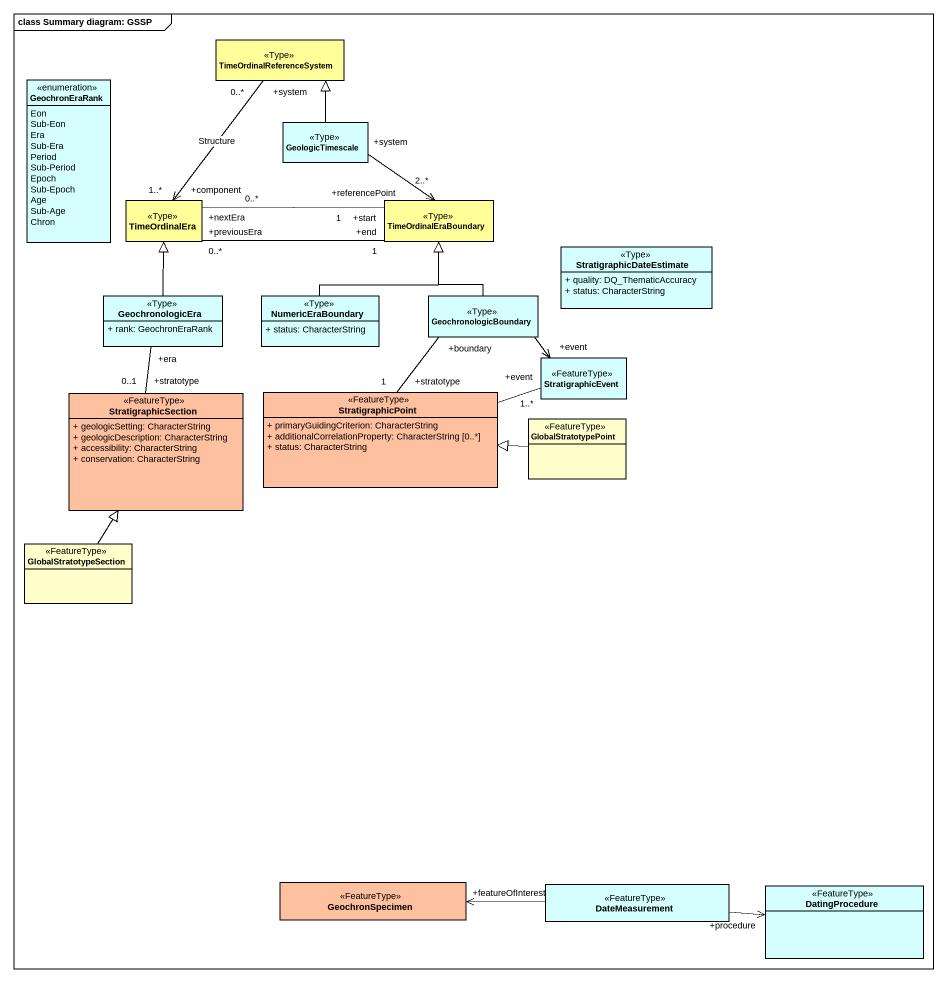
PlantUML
@startuml
mainframe class Summary diagram: GSSP
hide circle
hide empty members
skinparam classAttributeIconSize 0
class TimeOrdinalReferenceSystem <<Type>> #FFFE99
enum GeochronEraRank #D5FFFF {
  Eon
  Sub-Eon
  Era
  Sub-Era
  Period
  Sub-Period
  Epoch
  Sub-Epoch
  Age
  Sub-Age
  Chron
}
class GeologicTimescale <<Type>> #D5FFFF
class TimeOrdinalEra <<Type>> #FFFE99
class TimeOrdinalEraBoundary <<Type>> #FFFE99
class StratigraphicDateEstimate <<Type>> #D5FFFF {
  + quality: DQ_ThematicAccuracy
  + status: CharacterString
}
class GeochronologicEra <<Type>> #D5FFFF {
  + rank: GeochronEraRank
}
class NumericEraBoundary <<Type>> #D5FFFF {
  + status: CharacterString
}
class GeochronologicBoundary <<Type>> #D5FFFF
class StratigraphicEvent <<FeatureType>> #D5FFFF
class StratigraphicSection <<FeatureType>> #FFC0A0 {
  + geologicSetting: CharacterString
  + geologicDescription: CharacterString
  + accessibility: CharacterString
  + conservation: CharacterString
}
class StratigraphicPoint <<FeatureType>> #FFC0A0 {
  + primaryGuidingCriterion: CharacterString
  + additionalCorrelationProperty: CharacterString [0..*]
  + status: CharacterString
}
class GlobalStratotypePoint <<FeatureType>>
class GlobalStratotypeSection <<FeatureType>>
class GeochronSpecimen <<FeatureType>> #FFC0A0
class DateMeasurement <<FeatureType>> #D5FFFF
class DatingProcedure <<FeatureType>> #D5FFFF
GeologicTimescale -up-|> TimeOrdinalReferenceSystem
GeologicTimescale "+system" --> "+referencePoint\n2..*" TimeOrdinalEraBoundary
TimeOrdinalEra "+component\n1..*" <-up- "+system\n0..*" TimeOrdinalReferenceSystem : Structure
TimeOrdinalEraBoundary "+start\n1" -left- "+nextEra\n0..*" TimeOrdinalEra
TimeOrdinalEraBoundary "+end\n1" -left- "+previousEra\n0..*" TimeOrdinalEra
GeochronologicEra -up-|> TimeOrdinalEra
GeochronologicEra "+era" -- "+stratotype\n0..1" StratigraphicSection
NumericEraBoundary -up-|> TimeOrdinalEraBoundary
GeochronologicBoundary -up-|> TimeOrdinalEraBoundary
GeochronologicBoundary "+boundary" -- "+stratotype\n1" StratigraphicPoint
StratigraphicEvent "+event" <-up- GeochronologicBoundary
StratigraphicPoint -right- "+event\n1..*" StratigraphicEvent
GlobalStratotypePoint -left-|> StratigraphicPoint
GlobalStratotypeSection -up-|> StratigraphicSection
DateMeasurement -left-> "+featureOfInterest" GeochronSpecimen
DateMeasurement -right-> "+procedure" DatingProcedure
@enduml
